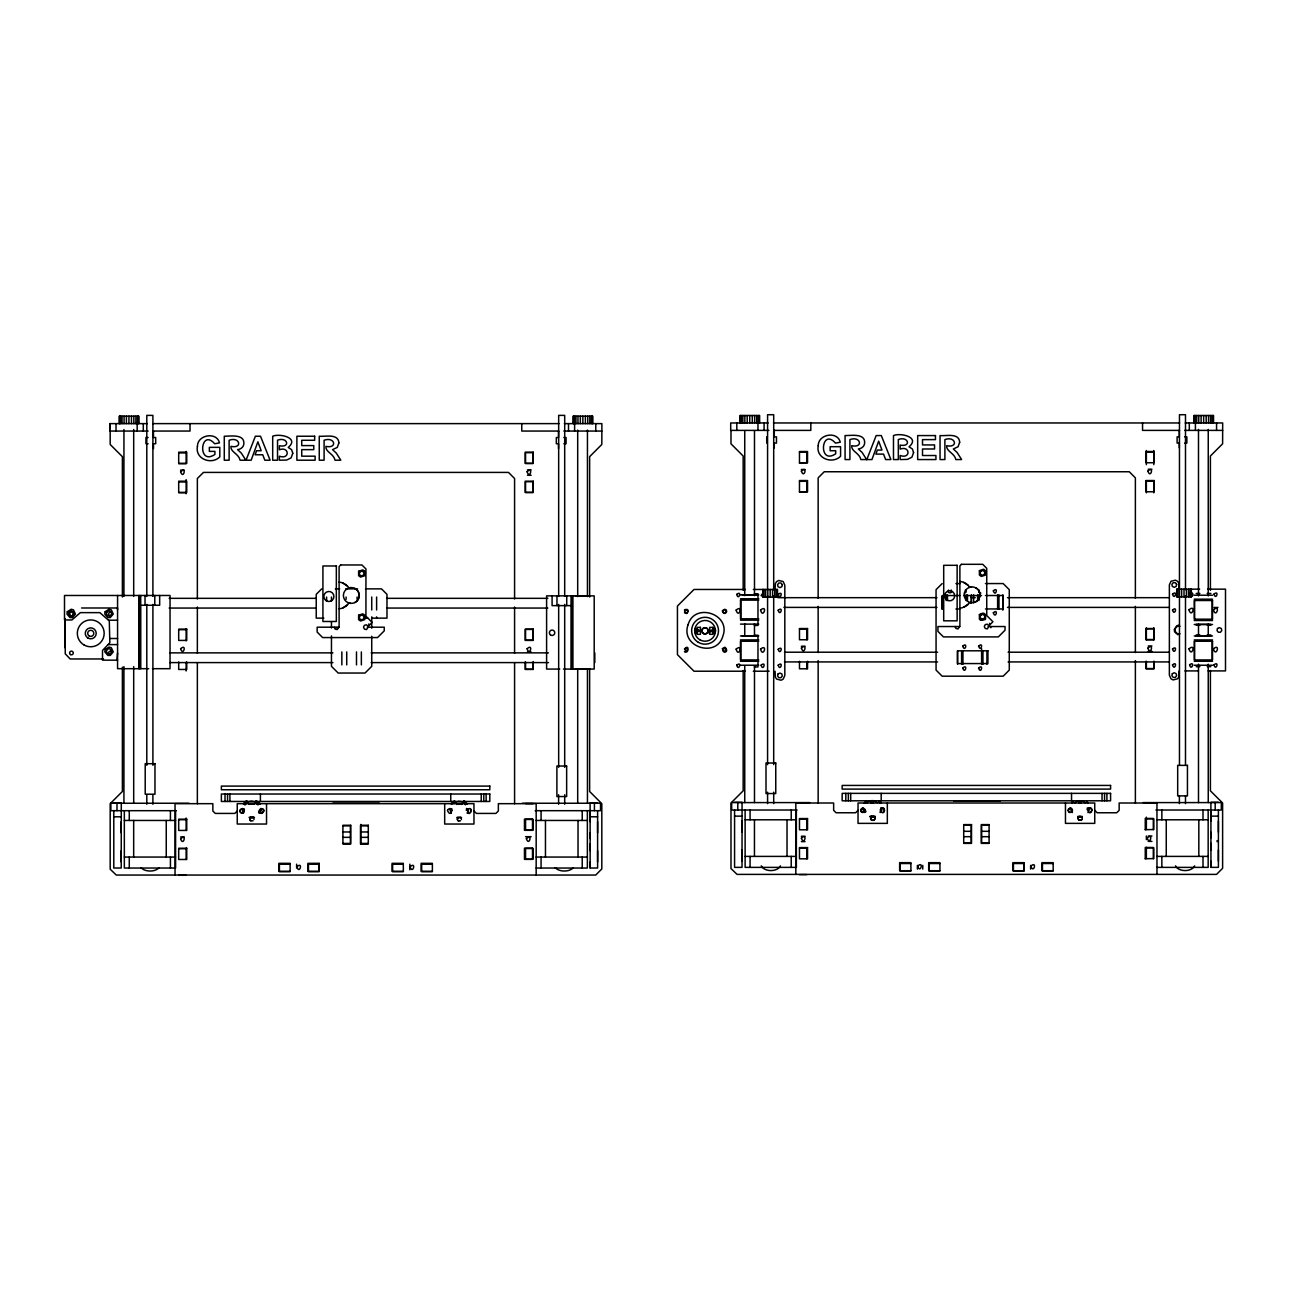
<?xml version="1.0" encoding="UTF-8"?>
<svg xmlns="http://www.w3.org/2000/svg" width="1290" height="1290" viewBox="0 0 1290 1290"><rect width="100%" height="100%" fill="white"/><g stroke="black" fill="none" stroke-linecap="round" stroke-linejoin="round"><path stroke-width="1.5" d="M597.609 810.684L597.609 868.025L590.159 868.025L590.175 861.93M590.159 838.516L590.175 832.889M1218.405 810.023L1218.405 867.364L1210.955 867.364L1210.955 861.269M1210.955 837.855L1210.955 832.244M698.632 631.681L699.406 630.842L698.519 629.955M249.873 819.489L250.453 817.36M249.808 818.908L250.099 817.812M254.017 819.489L253.791 817.812M447.437 810.41C451.5 819.65 453.677 804.105 447.646 809.878M461.433 819.489L461.207 817.812M865.042 810.894C865.993 807.379 859.866 807.379 860.801 810.894C861.607 814.893 867.573 809.362 863.494 812.442M870.669 818.827L871.701 816.36M870.589 818.247L870.895 817.15M874.813 818.827L874.813 817.683M874.991 818.247L874.588 819.36M880.328 809.749C884.392 818.989 886.569 803.444 880.554 809.233M982.19 613.282L979.884 615.056M1072.474 810.894C1073.409 807.379 1067.282 807.379 1068.217 810.894C1068.749 814.909 1074.554 809.572 1071.442 812.232M1078.085 818.827L1079.117 816.36M1078.021 818.247L1078.311 817.15M1082.229 818.827L1082.229 817.683M1217.115 841.709L1217.115 840.58M246.035 460.207L255.372 436.23L260.499 436.23L270.11 460.207L264.837 460.207L262.741 454.773L255.097 454.773L256.597 450.726L261.193 450.726L257.887 441.825L251.163 460.207L240.053 460.207C238.811 453.725 230.217 451.968 230.958 446.372C242.923 448.92 239.843 436.23 229.12 440.277L229.12 460.207L224.283 460.207L224.283 436.23C230.507 436.294 245.052 433.585 243.81 444.244C243.407 447.324 240.504 449.355 237.57 449.629L241.359 453.161L245.858 460.207M866.815 459.562L876.168 435.569L881.296 435.569L890.89 459.562L885.633 459.562L883.537 454.112L875.894 454.112L877.377 450.065L881.973 450.065L878.667 441.164L871.959 459.562L860.849 459.562C859.608 453.064 851.013 451.307 851.755 445.711C863.72 448.259 860.624 435.569 849.917 439.616L849.917 459.562L845.079 459.562L845.079 435.569C851.303 435.633 865.848 432.924 864.59 443.583C864.203 446.663 861.301 448.694 858.366 448.968L862.155 452.5L866.638 459.562M457.515 817.812L457.515 820.005M780.466 865.848C777.418 872.153 764.325 872.137 761.277 865.848M1087.97 809.233C1089.502 819.198 1095.645 804.75 1088.308 808.765M1194.685 865.848C1191.638 872.153 1178.56 872.137 1175.496 865.848M348.961 602.978L348.735 603.365A13.416 13.416 0 0 1 339.286 608.816L339.109 608.816M971.499 602.72L969.532 602.704A13.416 13.416 0 0 1 960.082 608.154L959.889 608.154M159.186 867.686C155.01 872.169 145.157 872.153 140.981 867.686M260.096 809.427C259.016 819.456 268.675 807.088 260.564 809.088M457.869 817.36L457.289 819.489M467.512 809.427C467.786 819.94 474.575 806.556 468.512 808.862M573.405 867.686C569.229 872.169 559.376 872.153 555.2 867.686M948.601 589.998C945.86 593.803 953.907 593.803 951.182 589.998M979.078 590.03L978.788 592.239L980.835 593.094M874.701 819.36L873.782 820.15M1082.117 819.36L1080.681 820.375M470.624 812.539L470.624 809.427M117.567 660.158L102.507 660.158L102.507 650.45L109.827 642.759L109.295 620.958L99.878 612.637L80.367 612.637L71.95 619.958L64.5 619.958L64.5 595.48L170.038 595.48L170.038 668.688L152.462 668.688M696.084 632.535L698.519 629.552M347.397 604.849L342.769 607.913M968.193 604.188L963.549 607.251M321.71 588.869L316.227 594.351L316.227 618.136L323.855 618.136M237.247 810.991L234.812 813.426L215.285 813.426L212.85 810.991L212.85 803.67L175.037 803.67L175.037 875.039M942.151 583.58L936.056 589.675L936.072 670.107L942.184 676.202L1003.185 676.186L1009.28 670.091L1009.264 589.659L1003.168 583.564L985.447 583.564M858.043 810.33L855.609 812.765L836.081 812.765L833.646 810.33L833.646 803.009L795.817 803.009L795.817 874.378M1189.864 593.577C1193.831 590.191 1193.831 599.124 1189.864 595.738M457.757 817.36L460.514 817.005M874.346 819.811L873.249 820.375M1081.762 819.811L1079.004 820.15M883.553 812.232L884.65 810.33L883.553 808.427M711.629 629.955L710.742 630.842L711.629 631.745M262.225 813.103L263.853 810.991L262.225 808.862M1069.781 808.201L1068.152 810.33L1069.781 812.442M335.497 627.666L338.432 627.666M241.569 808.862C236.828 810.717 243.762 816.038 244.326 810.991C243.762 805.928 236.828 811.249 241.569 813.103M250.792 817.005L253.098 817.005M253.098 820.811L250.792 820.811M460.514 820.811L458.208 820.811M862.365 808.201L860.736 810.33L862.365 812.442M871.588 816.36L873.362 816.135M1079.004 816.36L1080.778 816.135M1090.437 812.442L1092.066 810.33L1090.437 808.201M354.718 602.559C360.587 600.156 360.587 590.788 354.718 588.385M975.514 601.898C981.384 599.511 981.416 590.111 975.514 587.724M1179.141 625.166L1176.867 625.715L1174.287 629.456L1174.577 631.778L1177.964 634.777M348.413 588.095A7.934 7.934 0 0 1 359.152 596.657A7.934 7.934 0 0 1 346.365 601.672A7.934 7.934 0 0 1 348.413 588.095L350.719 587.563M969.193 587.434A7.934 7.934 0 0 1 979.932 595.996A7.934 7.934 0 0 1 967.145 601.011A7.934 7.934 0 0 1 969.193 587.434L971.499 586.902M762.858 593.126L761.116 595.529L763.422 596.706M964.485 593.207L966.258 591.852L965.404 589.788M873.362 820.375L871.588 820.15M768.163 422.959L730.704 422.959L730.704 430.392L768.921 430.392M773.516 422.959L1179.64 422.959M1185.22 422.959L1222.678 422.959L1222.614 443.808L1210.407 456.015L1210.407 590.336M147.366 423.62L109.908 423.62L109.908 431.053L148.124 431.053M152.93 423.62L559.07 423.62M564.423 423.62L601.882 423.62L601.817 444.469L589.627 456.676L589.627 597.012M773.823 430.392L810.829 430.392L810.829 422.959M1179.56 430.392L1142.553 430.392L1142.553 422.959M1184.671 430.392L1222.678 430.392M153.026 431.053L190.033 431.053L190.033 423.62M558.764 431.053L521.757 431.053L521.757 423.62M563.875 431.053L601.882 431.053M1184.671 436.859L1186.864 436.859L1186.864 443.083L1184.671 443.083M148.124 437.52L145.931 437.52L145.931 443.744L148.124 443.744M563.875 437.52L566.068 437.52L566.068 443.744L563.875 443.744M1146.359 452.032L1153.792 452.032M799.478 452.258L806.927 452.258L806.927 462.997L799.478 462.997L799.478 451.516L807.54 451.516L807.54 462.739L799.478 462.739M178.697 452.919L186.131 452.919M178.697 463.4L186.744 463.4L186.744 452.177L178.697 452.177L178.697 463.658L186.131 463.658L186.131 451.435M1148.213 469.238L1151.938 469.238M801.348 469.463L805.057 469.463M180.552 470.124L184.276 470.124M527.433 469.899L531.141 469.899M527.433 475.268L531.141 475.268M1146.359 481.073L1153.792 481.073M799.478 481.299L806.927 481.299L806.927 492.038L799.478 492.038L799.478 480.541L807.54 480.541L807.54 491.78L799.478 491.78M178.697 481.96L186.131 481.96M178.697 492.425L186.744 492.425L186.744 481.202L178.697 481.202L178.697 492.699L186.131 492.699M360.2 571.067L364.022 571.067M959.889 581.468L960.082 581.468A13.416 13.416 0 0 1 969.532 586.918L969.757 587.305M339.109 582.129L339.286 582.129A13.416 13.416 0 0 1 348.735 587.579L348.961 587.966M955.938 583.58L959.873 583.58M335.384 588.869L339.641 588.869M345.623 588.869L357.588 588.869M365.554 588.869L381.501 588.869L386.984 594.351L386.984 618.136L371.73 618.136M1199.619 589.159L1176.706 589.159L1176.706 596.851L1191.331 596.851L1191.331 589.159M1207.585 589.159L1225.5 589.159L1225.5 670.913L1208.117 670.913M745.41 589.466L694.004 589.466L677.443 606.026L677.443 654.659L694.004 671.219L745.41 671.219M753.312 589.466L777.499 589.466L777.483 597.157L762.874 597.157L762.874 589.466M1196.217 593.432L1199.877 593.432M1207.198 593.432L1210.859 593.432M754.311 593.739L757.972 593.739L757.972 625.473L754.311 625.473M740.476 594.835L758.778 594.835M742.314 594.948L756.94 594.948M1194.234 595.206L1212.536 595.206M959.873 595.545L942.168 595.545L942.168 608.961M963.807 595.545L981.513 595.545M985.447 595.529L1003.168 595.529L1003.168 608.961L985.463 608.961M575.275 595.98L589.917 595.98M777.838 597.673L936.975 597.673M971.225 597.673L975.256 597.673M1007.49 597.673L1168.643 597.673M169.135 598.334L316.195 598.334M386.694 598.334L547.847 598.334M740.476 598.786L758.778 598.786M1194.234 599.173L1212.536 599.173M758.778 600.14L740.476 600.14L740.476 618.797L758.778 618.797M140.707 595.48L140.707 605.252L159.67 605.252L159.67 595.48M571.051 605.623L552.088 605.623L552.088 595.867M783.885 607.397L936.975 607.397M1007.49 607.397L1168.643 607.397M1214.067 607.461L1217.954 607.461M81.576 607.993L117.567 607.993M169.135 608.058L316.195 608.058M386.694 608.058L547.847 608.058M117.567 608.67L117.567 609.88M955.938 608.961L959.873 608.961M365.231 618.216L367.956 618.216M979.562 619.571L985.157 619.571M108.537 620.2L117.567 620.2M740.476 620.151L758.778 620.151M1194.234 620.522L1212.536 620.522M740.476 624.118L758.778 624.118M1196.072 624.36L1210.713 624.36M1194.234 624.489L1212.536 624.489M1196.217 625.166L1199.877 625.166M1207.198 625.166L1210.859 625.166M1146.359 628.778L1153.792 628.778M697.148 629.052L694.875 629.052L694.697 630.842L694.875 632.648L697.148 632.648M712.999 629.052L715.273 629.052L715.45 630.842L715.273 632.648L712.999 632.648M799.478 629.02L806.927 629.02L806.927 639.759M178.697 629.681L186.131 629.681M694.778 630.101L697.148 630.101M708.129 630.101L709.71 630.101M712.999 630.101L715.37 630.101M697.148 630.842L700.438 630.842M709.71 630.842L712.999 630.842M694.778 631.6L697.148 631.6M709.71 631.6L707.678 632.648L709.71 632.648M712.999 631.6L715.37 631.6M1196.217 634.922L1199.877 634.922M1207.198 634.922L1210.859 634.922M754.311 635.228L757.972 635.228L757.972 666.946L754.311 666.946M740.444 635.938L758.746 635.938M1194.234 635.954L1212.536 635.954M742.282 636.067L756.908 636.067M1196.072 636.067L1210.713 636.067M109.827 638.502L117.567 638.502M1146.359 639.518L1153.792 639.518M740.444 639.904L758.746 639.904M1194.234 639.921L1212.536 639.921M758.746 641.259L740.444 641.259L740.444 659.916L758.746 659.916M108.344 644.597L117.567 644.597M1148.213 645.984L1151.938 645.984M801.348 646.226L805.057 646.226M65.242 647.87L65.113 618.587M1148.213 651.353L1151.938 651.353M527.433 652.014L531.141 652.014M784.497 652.208L937.588 652.208M1008.103 652.208L1169.256 652.208M117.567 652.853L116.971 660.158M169.748 652.869L332.917 652.869M371.197 652.869L548.46 652.869M103.49 658.964L70.176 658.964L65.242 653.804L65.242 618.974M740.444 661.27L758.746 661.27M1194.234 661.27L1212.536 661.27M784.497 661.931L937.588 661.931M1008.103 661.931L1169.256 661.931M169.748 662.592L332.917 662.592M371.197 662.592L548.46 662.592M740.444 665.221L758.746 665.221M1194.234 665.237L1212.536 665.237M1196.217 666.64L1199.877 666.64M1207.198 666.64L1210.859 666.64M148.673 668.688L117.567 668.688L117.567 595.48M575.275 668.946L589.917 668.946M559.747 669.075L546.605 669.075L546.605 595.867L594.19 595.867L594.19 669.075L563.504 669.075M1184.93 670.913L1198.458 670.913M753.312 671.219L769.13 671.219M953.697 801.171L1000.056 801.171M332.901 801.832L379.26 801.832M734.574 802.283L742.024 802.283M1210.955 802.283L1218.405 802.283M809.765 802.59L731.672 802.59L731.672 810.023L797.043 810.023M1143.214 802.59L1221.307 802.59L1221.307 810.023L1155.937 810.023M113.794 802.944L121.228 802.944M590.159 802.944L597.609 802.944M188.969 803.251L110.876 803.251L110.876 810.684L176.246 810.684M522.418 803.251L600.511 803.251L600.511 810.684L535.14 810.684M525.562 803.606L533.012 803.606M734.574 816.135L742.024 816.135M1210.955 816.135L1218.405 816.135M113.794 816.796L121.228 816.796M590.159 816.796L597.609 816.796M1146.359 818.811L1153.792 818.811L1153.792 829.551L1145.262 829.663M799.478 819.053L806.927 819.053L806.927 829.793M178.697 819.714L186.131 819.714M745.12 819.795L796.365 819.795M1156.92 819.795L1208.166 819.795M124.34 820.456L175.585 820.456M536.124 820.456L587.369 820.456M742.024 821.004L742.024 832.244M1218.405 821.004L1218.405 832.244M121.228 821.666L121.228 832.889M597.609 821.666L597.609 832.889M963.759 825.213L971.209 825.213L971.209 842.773L963.759 842.773M989.091 825.213L981.642 825.213L981.642 842.773L989.091 842.773M342.963 825.874L350.412 825.874L350.412 843.434L342.963 843.434M360.845 825.874L368.295 825.874M963.759 831.308L971.209 831.308M981.642 831.308L989.091 831.308M342.963 831.969L350.412 831.969M360.845 831.969L368.295 831.969M1148.213 836.017L1151.938 836.017M801.348 836.259L805.057 836.259M525.562 836.678L531.141 836.678M963.759 836.678L971.209 836.678M981.642 836.678L989.091 836.678M180.552 836.904L184.276 836.904M342.963 837.339L350.412 837.339M360.845 837.339L368.295 837.339M1148.213 841.386L1151.938 841.386M801.348 841.612L805.057 841.612M360.845 843.434L368.295 843.434M1146.359 847.852L1153.792 847.852L1153.792 858.592L1145.262 858.705M799.478 848.078L806.927 848.078L806.927 858.818M178.697 848.739L186.131 848.739M742.024 850.045L742.024 861.269M1218.405 850.045L1218.405 861.269M121.228 850.707L121.228 861.93M597.609 850.707L597.609 861.93M745.12 856.399L796.365 856.399M1156.92 856.399L1208.166 856.399M124.34 857.06L175.585 857.06M536.124 857.06L587.369 857.06M910.933 863.526L900.194 863.526L900.194 870.96L910.933 870.96L910.885 862.671L899.646 862.671L899.646 870.718L910.885 870.718M939.975 863.526L929.235 863.526L929.235 870.96L939.975 870.96L939.91 862.671L928.687 862.671L928.687 870.718L939.91 870.718M1053.204 863.526L1042.465 863.526L1042.465 870.96L1053.204 870.96L1053.14 862.671L1041.917 862.671L1041.917 870.718L1053.14 870.718M290.153 864.187L279.414 864.187L279.414 871.621L290.153 871.621L290.089 863.332L278.866 863.332L278.866 871.379L290.089 871.379M403.367 864.187L392.628 864.187L392.628 871.621L403.367 871.621L403.302 863.332L392.079 863.332L392.079 871.379L403.302 871.379M432.408 864.187L421.669 864.187L421.669 871.621L432.408 871.621L432.344 863.332L421.121 863.332L421.121 871.379L432.344 871.379M1156.92 867.38L1208.166 867.38L1208.166 810.023M536.124 868.041L587.369 868.041L587.369 810.684M799.478 874.62L806.927 874.62M178.697 875.281L186.131 875.281M348.413 602.849L350.719 603.381M872.217 820.375L870.782 819.36M468.512 813.103L467.512 812.539M458.853 821.037L457.757 820.472M963.549 582.371L968.193 585.434M342.769 583.032L347.397 586.095M1079.117 820.15L1078.198 819.36M881.344 812.232L880.328 810.894M250.905 820.811L249.986 820.005M1094.742 810.33L1097.193 812.765L1116.705 812.765L1119.156 810.33L1119.156 803.009L1156.969 803.009L1156.969 874.378M473.962 810.991L476.397 813.426L495.908 813.426L498.359 810.991L498.359 803.67L536.172 803.67L536.172 875.039M871.234 819.811L870.573 818.827M250.453 820.472L249.776 819.489M989.527 623.312L990.252 624.408M368.747 623.957L369.456 625.069M955.019 626.537L955.938 628.44L958.002 628.907L959.647 626.537M334.223 627.198L335.142 629.101L337.206 629.568L338.867 627.198M1210.955 810.023L1210.955 821.004M1210.955 843.225L1210.955 850.045M590.159 810.684L590.175 821.666M590.159 843.87L590.175 850.707M1216.567 422.959L1216.567 430.392M1215.196 802.59L1215.196 810.023M1213.535 422.959L1213.535 415.509L1193.96 415.509L1193.96 422.959M1213.164 415.509L1213.164 422.959M1212.165 415.509L1212.165 422.959M1212.116 600.511L1212.116 619.184M1212.116 641.259L1212.116 659.932M1210.891 802.59L1210.955 867.364M1210.584 415.509L1210.584 422.959M1210.407 670.526L1210.407 790.818L1222.614 803.009L1222.614 868.283L1216.518 874.394L737.074 874.394L730.979 868.525L730.979 803.009L743.169 790.818L743.169 670.526M1208.553 415.509L1208.553 422.959M1208.246 429.409L1208.246 595.932M1208.246 624.021L1208.246 636.067M1208.246 664.157L1208.246 802.59M1206.182 415.509L1206.182 422.959M1203.651 415.509L1203.651 422.959M1203.006 810.023L1203.006 819.795M1203.006 856.399L1203.006 867.38M1201.119 415.509L1201.119 422.959M1198.829 819.795L1198.829 856.399M1198.765 415.509L1198.765 422.959M1198.491 429.409L1198.491 595.932M1198.491 624.021L1198.491 636.067M1198.491 664.157L1198.491 802.59M1196.749 415.509L1196.749 422.959M1195.411 422.959L1195.411 430.392M1195.217 415.509L1195.217 422.959M1194.669 600.511L1194.669 619.184M1194.669 641.259L1194.669 659.932M1194.266 415.509L1194.266 422.959M1191.105 589.159L1191.105 596.851M1190.138 589.159L1190.138 596.851M1189.299 422.959L1189.299 430.392M1188.509 589.159L1188.509 596.851M1186.397 589.159L1186.397 596.851M1185.494 589.691L1185.494 414.719L1179.463 414.719L1179.463 764.664M1185.494 595.722L1185.494 764.664M1185.494 795.995L1185.494 803.622M1184.01 589.159L1184.01 596.851M1181.64 589.159L1181.64 596.851M1179.302 430.392L1179.302 436.859L1177.109 436.859L1177.109 443.083L1179.302 443.083L1179.302 447.904M1179.382 795.995L1179.382 803.622M1179.141 589.159L1178.818 583.161L1177.496 581.242L1175.416 580.161L1171.014 581.242L1169.369 584.902L1169.369 675.186L1171.014 678.83L1173.094 679.927L1177.496 678.83L1178.818 676.911L1179.141 670.913M1177.883 589.159L1177.883 596.851M1176.915 589.159L1176.915 596.851M1166.257 819.795L1166.257 856.399M1161.855 810.023L1161.855 819.795M1161.855 856.399L1161.855 867.38M1154.05 661.302L1154.05 668.784L1145.988 668.784L1145.988 661.302M1153.792 450.532L1153.792 464.642M1153.792 480.751L1153.792 492.828M1153.792 627.779L1153.792 639.872M1153.792 661.399L1153.792 668.559L1146.359 668.559L1146.359 661.399M1153.308 829.663L1153.308 818.441L1145.262 818.441L1145.262 829.793M1153.308 858.705L1153.308 847.482L1145.262 847.482L1145.262 858.818M1146.359 450.532L1146.359 464.642M1146.359 480.751L1146.359 492.828M1146.359 627.779L1146.359 639.872M1146.359 817.167L1146.359 829.551M1146.359 836.017L1146.359 839.596M1146.359 847.304L1146.359 858.592M1135.377 598.334L1135.377 477.864L1129.282 471.753L824.246 471.753L818.15 477.864L818.15 598.334M1135.377 606.365L1135.377 652.563M1135.377 660.593L1135.377 803.154M1106.917 793.366L1106.917 800.8M1104.562 793.366L1104.562 800.8M1102.047 793.366L1102.047 800.8M1071.539 793.366L1071.539 800.8M1065.459 803.009L1065.459 823.375L1094.742 823.375L1094.742 803.009L858.043 803.009L858.043 823.375L887.327 823.375L887.327 803.009M1030.629 865.38L1030.629 869.105M1002.927 594.884L1002.927 609.831M1002.798 595.496L1002.798 609.831M998.96 594.884L998.96 609.283M997.621 594.884L997.621 609.283M990.833 626.537L990.833 627.73M988.93 625.731L987.285 624.15L985.221 624.618L984.302 626.537L985.221 628.44L987.285 628.907L988.93 626.537M986.914 650.708L986.914 664.285M982.948 651.353L982.948 664.285M981.609 648.676L981.609 649.902M981.609 651.353L981.609 664.285M978.949 594.884L978.949 600.559M977.61 594.884L977.61 600.559M973.644 594.884L973.644 602.817M971.451 594.884L971.451 603.01M971.322 595.496L971.322 603.01M967.484 594.884L967.484 600.559M966.145 594.884L966.145 600.559M962.937 651.353L962.937 664.285M961.598 651.353L961.598 664.285M957.632 651.353L957.632 664.285M947.473 594.884L947.473 600.559M946.134 594.884L946.134 600.559M942.168 596.351L942.168 609.283M922.769 865.38L922.769 869.105M917.4 865.38L917.4 869.105M881.199 793.366L881.199 800.8M850.707 793.366L850.707 800.8M848.352 793.366L848.352 800.8M845.821 793.366L845.821 800.8M818.15 606.365L818.15 652.563M818.15 660.593L818.15 803.154M807.54 661.302L807.54 668.784L799.478 668.784L799.478 661.302M806.927 661.641L806.927 668.784M796.365 810.023L796.365 867.38L745.12 867.38L745.12 810.023M791.221 810.023L791.221 819.795M791.221 856.399L791.221 867.38M787.029 819.795L787.029 856.399M777.273 589.466L777.273 597.157M776.306 589.466L776.306 597.157M775.064 589.466L775.371 583.467L776.709 581.548L778.773 580.468L783.175 581.548L784.82 585.209L784.82 675.492L783.175 679.137L781.111 680.233L776.709 679.137L775.371 677.218L775.064 671.219M774.677 589.466L774.677 597.157M774.29 430.392L774.29 436.859L776.483 436.859L776.483 443.083L774.29 443.083L774.29 447.904M773.694 589.691L773.694 414.719L767.582 414.719L767.582 589.691M773.694 595.722L773.694 764.664M773.694 792.189L773.694 803.622M772.549 589.466L772.549 597.157M770.178 589.466L770.178 597.157M767.808 589.466L767.808 597.157M767.582 595.722L767.582 764.664M767.582 792.189L767.582 803.622M766.728 436.859L766.728 443.083M765.679 589.466L765.679 597.157M764.083 422.959L764.083 430.392M764.051 589.466L764.051 597.157M763.083 589.466L763.083 597.157M759.616 422.959L759.616 415.509L740.057 415.509L740.057 422.959M759.262 415.509L759.262 422.959M758.246 415.509L758.246 422.959M757.972 422.959L757.972 430.392M756.682 415.509L756.682 422.959M754.634 415.509L754.634 422.959M754.489 430.876L754.489 595.625M754.489 623.763L754.489 635.825M754.489 665.962L754.489 802.59M754.457 819.795L754.457 856.399M752.264 415.509L752.264 422.959M750.071 810.023L750.071 819.795M750.071 856.399L750.071 867.38M749.732 415.509L749.732 422.959M747.2 415.509L747.2 422.959M744.846 415.509L744.846 422.959M744.733 430.876L744.733 595.625M744.733 623.763L744.733 635.825M744.733 665.962L744.733 802.59M743.169 590.336L743.169 456.015L730.979 443.808L730.979 430.538M742.846 415.509L742.846 422.959M742.072 802.59L742.024 867.364L734.574 867.364L734.574 810.023M741.315 415.509L741.315 422.959M740.912 600.14L740.912 618.797M740.879 641.259L740.879 659.916M740.363 415.509L740.363 422.959M737.783 802.59L737.783 810.023M736.816 422.959L736.816 430.392M595.77 423.62L595.77 431.053M594.803 652.869L594.803 662.592M594.416 803.251L594.416 810.684M592.739 423.62L592.739 416.17L573.163 416.17L573.163 423.62M592.368 416.17L592.368 423.62M591.368 416.17L591.368 423.62M590.111 803.251L590.159 868.025M589.804 416.17L589.804 423.62M589.627 669.188L589.627 791.48L601.817 803.67L601.817 868.944L595.722 875.055L116.277 875.055L110.182 869.186L110.182 803.67L122.389 791.48L122.389 667.172M587.756 416.17L587.756 423.62M587.45 430.07L587.45 596.593M587.45 668.817L587.45 803.251M585.386 416.17L585.386 423.62M582.854 416.17L582.854 423.62M582.225 810.684L582.225 820.456M582.225 857.06L582.225 868.041M580.323 416.17L580.323 423.62M578.033 820.456L578.033 857.06M577.968 416.17L577.968 423.62M577.694 430.07L577.694 596.593M577.694 668.817L577.694 803.251M575.969 416.17L575.969 423.62M574.614 423.62L574.614 431.053M574.437 416.17L574.437 423.62M573.47 416.17L573.47 423.62M572.889 595.867L572.889 669.075M572.276 595.867L572.276 669.075M571.051 595.867L571.002 669.075M568.503 423.62L568.503 431.053M566.729 595.867L566.729 605.623M564.697 596.383L564.697 415.38L558.667 415.38L558.667 596.383M564.697 604.429L564.697 767.324M564.697 794.753L564.697 804.283M558.667 604.429L558.667 767.324M558.505 431.053L558.505 437.52L556.312 437.52L556.312 443.744L558.505 443.744L558.505 448.565M558.602 794.753L558.602 804.283M556.974 595.867L556.974 605.623M545.46 820.456L545.46 857.06M541.074 810.684L541.074 820.456M541.074 857.06L541.074 868.041M533.254 661.963L533.254 669.446L525.191 669.446L525.191 661.963M533.012 662.06L533.012 669.22L525.562 669.22L525.562 662.06M514.581 598.995L514.581 478.509L508.486 472.414L203.465 472.414L197.354 478.509L197.354 598.995M514.581 607.026L514.581 653.208M514.581 663.254L514.581 803.815M486.137 794.027L486.137 801.461M483.782 794.027L483.782 801.461M481.251 794.027L481.251 801.461M450.742 794.027L450.742 801.461M444.679 803.67L444.679 824.036L473.962 824.036L473.962 803.67L237.247 803.67L237.247 824.036L266.53 824.036L266.53 803.67M409.833 864.187L409.833 869.766M376.615 597.012L376.615 609.993M376.615 616.862L376.615 618.136M371.73 597.012L371.73 609.993M371.73 616.862L371.73 628.214M371.73 636.26L371.73 666.333L365.022 673.041L338.19 673.041L331.466 666.333L331.466 635.889M368.15 626.392L366.489 624.812L364.425 625.279L363.506 627.198L364.425 629.101L366.489 629.568L368.15 627.198M361.361 651.918L361.361 664.898M360.845 824.407L360.845 843.934M357.088 597.012L357.088 599.318M356.492 651.918L356.492 664.898M346.72 651.918L346.72 664.898M346.107 597.012L346.107 599.318M341.85 651.918L341.85 664.898M331.466 597.012L331.466 599.318M331.466 599.737L331.466 601.221M331.466 622.086L331.466 628.004M326.596 597.012L326.596 599.318M326.596 599.737L326.596 601.221M296.619 864.187L296.619 867.896M260.403 794.027L260.403 801.461M229.91 794.027L229.91 801.461M227.556 794.027L227.556 801.461M225.024 794.027L225.024 801.461M197.354 607.026L197.354 653.208M197.354 663.254L197.354 803.815M186.744 661.963L186.744 669.446L178.697 669.446L178.697 661.963M186.131 479.622L186.131 493.731M186.131 628.682L186.131 640.759M186.131 662.286L186.131 670.977M186.131 818.053L186.131 830.438M186.131 848.191L186.131 859.479M175.585 810.684L175.585 868.041L124.34 868.041L124.34 810.684M170.425 810.684L170.425 820.456M170.425 857.06L170.425 868.041M166.249 820.456L166.249 857.06M154.784 595.48L154.784 605.252M153.494 431.053L153.494 437.52L155.687 437.52L155.687 443.744L153.494 443.744L153.494 448.565M152.897 596.383L152.897 415.38L146.802 415.38L146.802 596.383M152.897 604.429L152.897 765.325M152.897 794.753L152.897 804.283M146.802 604.429L146.802 765.325M146.802 794.753L146.802 804.283M145.028 595.48L145.028 605.252M143.287 423.62L143.287 431.053M140.755 605.252L140.755 668.688M139.481 595.48L139.481 668.688M138.869 595.48L138.869 668.688M138.82 423.62L138.82 416.17L119.26 416.17L119.26 423.62M138.465 416.17L138.465 423.62M137.466 416.17L137.466 423.62M137.175 423.62L137.175 431.053M135.885 416.17L135.885 423.62M133.838 416.17L133.838 423.62M133.692 429.522L133.692 596.286M133.692 666.624L133.692 803.251M133.676 820.456L133.676 857.06M131.467 416.17L131.467 423.62M129.274 810.684L129.274 820.456M129.274 857.06L129.274 868.041M128.935 416.17L128.935 423.62M126.404 416.17L126.404 423.62M124.066 416.17L124.066 423.62M123.937 429.522L123.937 596.286M123.937 666.624L123.937 803.251M122.389 597.012L122.389 456.676L110.182 444.469L110.182 423.62M122.05 416.17L122.05 423.62M121.292 803.251L121.228 868.025L113.794 868.025L113.794 810.684M120.518 416.17L120.518 423.62M119.567 416.17L119.567 423.62M116.987 803.251L116.987 810.684M116.019 423.62L116.019 431.053M1180.011 633.745A3.886 3.886 0 0 1 1177.061 633.358L1176.254 632.729A3.886 3.886 0 0 1 1175.642 628.053L1176.254 627.246A3.886 3.886 0 0 1 1180.011 626.247M1088.728 808.008A8.724 8.724 0 0 1 1088.438 810.265M1082.262 816.425A8.724 8.724 0 0 1 1077.747 816.425M1072.442 812.361A8.724 8.724 0 0 1 1071.571 810.265M1089.147 808.008A9.143 9.143 0 0 1 1087.921 812.587M1082.375 816.844A9.143 9.143 0 0 1 1077.634 816.844M1072.087 812.587A9.143 9.143 0 0 1 1070.845 808.008M1072.087 803.428A9.143 9.143 0 0 1 1073.538 801.542M1086.47 801.542A9.143 9.143 0 0 1 1087.921 803.428M1074.699 802.961A7.321 7.321 0 0 1 1085.035 802.686M1087.325 807.814A7.321 7.321 0 0 1 1087.115 809.717M1078.682 803.057A5.128 5.128 0 0 1 1081.326 803.057M880.925 807.879A8.724 8.724 0 0 1 880.635 810.136M874.459 816.312A8.724 8.724 0 0 1 869.944 816.312M881.344 807.879A9.143 9.143 0 0 1 880.119 812.458M874.572 816.715A9.143 9.143 0 0 1 869.831 816.715M864.268 812.458A9.143 9.143 0 0 1 863.042 807.879M864.268 803.315A9.143 9.143 0 0 1 865.735 801.413M878.667 801.413A9.143 9.143 0 0 1 880.119 803.315M865.961 811.716A7.321 7.321 0 0 1 865.187 809.959M866.896 802.848A7.321 7.321 0 0 1 877.232 802.574M870.879 802.928A5.128 5.128 0 0 1 873.524 802.928M881.344 810.136A8.724 8.724 0 0 1 880.473 812.249M875.168 816.312A8.724 8.724 0 0 1 870.653 816.312M882.07 807.879A9.143 9.143 0 0 1 880.844 812.458M875.281 816.715A9.143 9.143 0 0 1 870.54 816.715M864.993 812.458A9.143 9.143 0 0 1 864.074 810.249M864.993 803.315A9.143 9.143 0 0 1 866.445 801.413M879.393 801.413A9.143 9.143 0 0 1 880.844 803.315M724.335 652.127A1.822 1.822 0 0 1 723.319 649.305A1.822 1.822 0 0 1 726.318 649.305A1.822 1.822 0 0 1 725.286 652.127M684.474 649.063A1.822 1.822 0 0 1 687.36 649.434A1.822 1.822 0 0 1 686.248 652.127M685.296 652.127A1.822 1.822 0 0 1 684.474 651.644M684.474 610.025A1.822 1.822 0 0 1 687.07 610.025A1.822 1.822 0 0 1 687.07 612.605A1.822 1.822 0 0 1 684.474 612.605M467.931 808.669A8.724 8.724 0 0 1 467.641 810.926M450.791 810.926A8.724 8.724 0 0 1 450.484 808.669M451.661 804.299A8.724 8.724 0 0 1 453.048 802.493M465.384 802.493A8.724 8.724 0 0 1 466.77 804.299M468.367 808.669A9.143 9.143 0 0 1 467.141 813.232M461.578 817.505A9.143 9.143 0 0 1 456.837 817.505M451.29 813.232A9.143 9.143 0 0 1 450.065 808.669M451.29 804.089A9.143 9.143 0 0 1 454.628 800.735M463.787 800.735A9.143 9.143 0 0 1 467.141 804.089M452.193 810.749A7.321 7.321 0 0 1 451.887 808.862M453.903 803.622A7.321 7.321 0 0 1 465.448 804.831M466.529 808.475A7.321 7.321 0 0 1 466.335 810.378M456.773 804.444A4.886 4.886 0 0 1 461.659 804.444M456.644 804.234A5.128 5.128 0 0 1 461.772 804.234M259.838 810.797A8.724 8.724 0 0 1 258.967 812.91M242.988 810.797A8.724 8.724 0 0 1 242.681 808.54M243.858 804.186A8.724 8.724 0 0 1 245.245 802.38M257.581 802.38A8.724 8.724 0 0 1 258.967 804.186M260.564 808.54A9.143 9.143 0 0 1 259.338 813.119M253.775 817.376A9.143 9.143 0 0 1 249.035 817.376M243.488 813.119A9.143 9.143 0 0 1 242.262 808.54M243.488 803.96A9.143 9.143 0 0 1 246.825 800.622M255.984 800.622A9.143 9.143 0 0 1 259.338 803.96M244.391 810.62A7.321 7.321 0 0 1 244.084 808.733M244.971 805.057A7.321 7.321 0 0 1 257.645 804.718M248.97 804.315A4.886 4.886 0 0 1 253.84 804.315M248.841 804.105A5.128 5.128 0 0 1 253.969 804.105M260.854 808.54A8.724 8.724 0 0 1 260.548 810.797M258.29 802.38A8.724 8.724 0 0 1 259.677 804.186M261.273 808.54A9.143 9.143 0 0 1 260.048 813.119M254.485 817.376A9.143 9.143 0 0 1 249.76 817.376M258.597 802.074A9.143 9.143 0 0 1 260.048 803.96M259.242 810.249A7.321 7.321 0 0 1 258.564 812.039M257.161 803.235A7.321 7.321 0 0 1 258.371 804.718M111.408 615.507A1.822 1.822 0 0 1 108.65 613.927A1.822 1.822 0 0 1 111.408 612.347M110.021 654.74A1.822 1.822 0 0 1 108.795 652.272A1.822 1.822 0 0 1 111.408 651.385M197.451 446.308C194.758 458.95 211.463 465.271 219.8 456.902L219.8 447.356L209.351 447.356L209.351 451.387L214.898 451.387L214.898 454.435C197.064 466.448 200.305 427.49 214.672 443.76L219.477 442.873C216.768 431.408 197.338 434.762 197.451 446.308M818.247 445.663C815.554 458.289 832.26 464.61 840.58 456.257L840.58 446.695L830.147 446.695L830.147 450.742L835.694 450.742L835.694 453.774C817.86 465.787 821.085 426.829 835.469 443.115L840.274 442.212C837.565 430.747 818.134 434.101 818.247 445.663M338.883 442.954L337.287 447.404L332.546 449.629L336.335 453.161L340.818 460.207L335.029 460.207C333.788 453.725 325.193 451.968 325.935 446.372C337.899 448.92 334.803 436.23 324.096 440.277L324.096 460.207L319.259 460.207L319.259 436.23C325.274 436.891 338.415 433.182 338.883 442.954M959.663 442.293L958.083 446.743L953.342 448.968L957.132 452.5L961.614 459.562L955.826 459.562C954.584 453.064 945.973 451.307 946.715 445.711C958.696 448.259 955.6 435.569 944.893 439.616L944.893 459.562L940.039 459.562L940.039 435.569C946.07 436.23 959.212 432.537 959.663 442.293M292.782 453.258L291.121 457.837L286.703 460.046L279.366 460.207L279.366 456.176C290.024 460.046 289.557 446.018 279.366 449.759L279.366 445.76C290.879 448.001 287.541 436.391 277.527 440.213L277.527 460.207L272.69 460.207L272.69 436.23C279.478 433.23 299.844 437.665 288.234 447.469L291.605 449.646L292.782 453.258M913.578 452.597L911.917 457.176L907.499 459.385L900.162 459.562L900.162 455.515C910.821 459.385 910.353 445.356 900.162 449.097L900.162 445.098C911.675 447.34 908.337 435.73 898.324 439.551L898.324 459.562L893.486 459.562L893.486 435.569C900.259 432.569 920.641 437.004 909.031 446.808L912.401 448.985L913.578 452.597M180.6 471.737C183.277 480.122 187.115 465.803 180.6 471.737M180.6 648.757C183.277 657.142 187.115 642.823 180.6 648.757M180.6 838.774C183.277 847.175 187.115 832.856 180.6 838.774M296.861 866.783C299.554 875.184 303.392 860.865 296.861 866.783M410.091 866.783C412.784 875.184 416.622 860.865 410.091 866.783M527.094 471.737C529.787 480.122 533.625 465.803 527.094 471.737M527.094 648.757C529.787 657.142 533.625 642.823 527.094 648.757M526.368 838.661C529.061 847.062 532.899 832.743 526.368 838.661M684.603 610.896C687.135 618.813 690.763 605.316 684.603 610.896M684.603 648.725C687.135 656.642 690.763 643.13 684.603 648.725M722.416 610.896C724.964 618.813 728.576 605.316 722.416 610.896M722.416 648.725C724.964 656.642 728.576 643.13 722.416 648.725M801.38 471.076C804.073 479.461 807.911 465.142 801.38 471.076M801.38 648.096C804.073 656.481 807.911 642.162 801.38 648.096M801.38 838.129C804.073 846.514 807.911 832.195 801.38 838.129M917.658 866.122C920.351 874.523 924.188 860.204 917.658 866.122M962.743 646.161C964.985 653.143 968.177 641.227 962.743 646.161M962.743 668.043C964.985 675.025 968.177 663.108 962.743 668.043M978.594 646.113C980.835 653.095 984.028 641.178 978.594 646.113M978.594 668.075C980.851 675.057 984.028 663.141 978.594 668.075M993.332 590.836C995.574 597.834 998.766 585.918 993.332 590.836M993.332 612.798C995.574 619.797 998.766 607.864 993.332 612.798M1030.887 866.122C1033.58 874.523 1037.418 860.204 1030.887 866.122M1147.89 471.076C1150.583 479.461 1154.421 465.142 1147.89 471.076M1147.89 648.096C1150.583 656.481 1154.421 642.162 1147.89 648.096M1147.165 838C1149.858 846.401 1153.695 832.082 1147.165 838M67.322 611.718L66.983 614.088L70.015 617.587L72.417 617.587L75.433 614.088L73.514 609.896L71.208 609.219L67.322 611.718M105.151 611.718L104.812 614.088L107.828 617.587L110.231 617.587L113.262 614.088L111.343 609.896L109.037 609.219L105.151 611.718M105.151 649.531L104.812 651.918L107.828 655.401L110.231 655.401L113.262 651.918L111.343 647.709L109.037 647.032L105.151 649.531M736.719 594.4C738.59 601.479 742.395 589.772 736.719 594.4M736.719 665.156C738.59 672.251 742.395 660.528 736.719 665.156M761.116 665.156C762.987 672.251 766.808 660.528 761.116 665.156M778.193 594.4C780.079 601.479 783.885 589.772 778.193 594.4M778.193 610.267C780.079 617.346 783.885 605.623 778.193 610.267M778.193 649.305C780.079 656.384 783.885 644.678 778.193 649.305M778.193 665.156C780.079 672.251 783.885 660.528 778.193 665.156M1172.513 594.093C1174.384 601.172 1178.205 589.466 1172.513 594.093M1172.513 609.96C1174.384 617.039 1178.205 605.316 1172.513 609.96M1172.513 648.999C1174.384 656.078 1178.205 644.371 1172.513 648.999M1172.513 664.85C1174.384 671.945 1178.205 660.222 1172.513 664.85M1189.59 664.85C1191.476 671.945 1195.282 660.222 1189.59 664.85M1214.003 594.093C1215.873 601.172 1219.679 589.466 1214.003 594.093M1214.003 664.85C1215.873 671.945 1219.679 660.222 1214.003 664.85M736.139 610.073C738.638 619.523 743.717 603.897 736.139 610.073M736.139 649.112C738.638 658.561 743.717 642.936 736.139 649.112M760.536 610.073C763.035 619.523 768.114 603.897 760.536 610.073M760.536 649.112C763.035 658.561 768.114 642.936 760.536 649.112M1189.009 609.767C1191.508 619.216 1196.588 603.591 1189.009 609.767M1189.009 648.806C1191.508 658.255 1196.588 642.63 1189.009 648.806M1213.422 609.767C1215.922 619.216 1220.985 603.591 1213.422 609.767M1213.422 648.806C1215.922 658.255 1220.985 642.63 1213.422 648.806M688.102 624.699C679.911 646.79 716.579 658.69 722.916 636.002C731.124 613.911 694.455 601.995 688.102 624.699M69.112 611.815L68.596 614.088L70.047 615.91L72.369 615.91L73.82 614.088L73.304 611.815L71.208 610.799L69.112 611.815M106.941 611.815L106.409 614.088L107.876 615.91L110.198 615.91L111.649 614.088L111.134 611.815L109.037 610.799L106.941 611.815M106.941 649.628L106.409 651.901L107.876 653.724L110.198 653.724L111.649 651.901L111.134 649.628L109.037 648.628L106.941 649.628M782.321 584.66L781.853 586.724L779.934 587.643L778.031 586.724L777.564 584.66L778.886 582.999L780.998 582.999L782.321 584.66M778.031 673.977L777.564 676.041L778.886 677.685L780.998 677.685L782.321 676.041L781.853 673.977L779.934 673.058L778.031 673.977M1176.641 584.354L1176.158 586.418L1174.255 587.337L1172.352 586.418L1171.884 584.354L1173.19 582.693L1175.319 582.693L1176.641 584.354M1172.352 673.67L1171.884 675.734L1173.19 677.379L1175.319 677.379L1176.641 675.734L1176.158 673.67L1174.255 672.751L1172.352 673.67M1217.486 628.52L1217.018 630.584L1218.341 632.245L1220.453 632.245L1221.775 630.584L1221.307 628.52L1219.405 627.601L1217.486 628.52M358.62 571.276L358.62 575.727L360.507 577.098L364.731 575.727L364.731 571.276L362.845 569.906L358.62 571.276M358.62 615.201L358.62 619.651L360.507 621.022L364.731 619.651L364.731 615.201L362.845 613.83L358.62 615.201M979.4 570.631L979.4 575.066L981.303 576.453L985.528 575.066L985.528 570.631L983.641 569.245L979.4 570.631M979.4 614.556L979.4 618.99L981.303 620.361L985.528 618.99L985.528 614.556L983.641 613.169L979.4 614.556M360.152 571.599L359.233 573.502L360.152 575.421L362.216 575.888L363.877 574.566L363.877 572.454L362.216 571.131L360.152 571.599M360.152 615.524L359.233 617.426L360.152 619.345L362.216 619.813L363.877 618.49L363.877 616.378L362.216 615.056L360.152 615.524M980.948 570.938L980.029 572.841L980.948 574.76L983.012 575.227L984.673 573.905L984.673 571.793L983.012 570.47L980.948 570.938M980.948 614.862L980.029 616.765L980.948 618.684L983.012 619.152L984.673 617.829L984.673 615.717L983.012 614.395L980.948 614.862M340.673 564.972L339.109 566.536L339.109 627.198L317.147 627.198L317.147 632.068L322.629 637.566L377.535 637.566L384.243 630.858L384.243 627.198L367.344 627.198L372.133 622.393L365.941 616.217L365.941 568.971L361.942 564.972L340.673 564.972M961.469 564.31L959.889 565.875L959.889 626.537L937.927 626.537L937.927 631.407L943.425 636.905L998.331 636.905L1005.039 630.197L1005.039 626.537L988.124 626.537L992.929 621.732L986.737 615.556L986.737 568.309L982.738 564.31L961.469 564.31M935.46 435.569L917.674 435.569L917.674 459.562L935.927 459.562L935.927 455.515L922.511 455.515L922.511 448.985L934.557 448.985L934.557 444.937L922.511 444.937L922.511 439.616L935.46 439.616L935.46 435.569M314.663 436.23L296.877 436.23L296.877 460.207L315.131 460.207L315.131 456.176L301.731 456.176L301.731 449.646L313.776 449.646L313.776 445.598L301.731 445.598L301.731 440.277L314.663 440.277L314.663 436.23M1154.05 451.516L1145.988 451.516L1145.988 462.739L1154.05 462.739L1154.05 451.516M533.254 452.177L525.191 452.177L525.191 463.4L533.254 463.4L533.254 452.177M533.012 452.693L525.562 452.693L525.562 463.432L533.012 463.432L533.012 452.693M1154.05 480.541L1145.988 480.541L1145.988 491.78L1154.05 491.78L1154.05 480.541M533.254 481.202L525.191 481.202L525.191 492.425L533.254 492.425L533.254 481.202M533.012 481.734L525.562 481.734L525.562 492.474L533.012 492.474L533.012 481.734M957.132 565.31L943.7 565.31L943.7 620.829L957.132 620.829L957.132 565.31M336.335 565.971L322.919 565.971L322.919 621.49L336.335 621.49L336.335 565.971M1212.536 600.511L1194.234 600.511L1194.234 619.184L1212.536 619.184L1212.536 600.511M700.438 627.375L697.148 627.375L697.148 634.325L700.438 634.325L700.438 627.375M712.999 627.375L709.71 627.375L709.71 634.325L712.999 634.325L712.999 627.375M807.54 628.536L799.478 628.536L799.478 639.759L807.54 639.759L807.54 628.536M1154.05 628.536L1145.988 628.536L1145.988 639.759L1154.05 639.759L1154.05 628.536M186.744 629.181L178.697 629.181L178.697 640.421L186.744 640.421L186.744 629.181M533.254 629.181L525.191 629.181L525.191 640.421L533.254 640.421L533.254 629.181M533.012 629.439L525.562 629.439L525.562 640.179L533.012 640.179L533.012 629.439M695.584 630.842L695.745 632.6L695.584 630.842M1212.536 641.259L1194.234 641.259L1194.234 659.932L1212.536 659.932L1212.536 641.259M987.93 650.805L957.422 650.805L957.422 663.576L987.93 663.56L987.93 650.805M775.758 763.035L766.002 763.035L766.002 793.543L775.758 793.543L775.758 763.035M154.977 763.696L145.206 763.696L145.206 794.205L154.977 794.205L154.977 763.696M1187.445 765.373L1177.689 765.373L1177.689 795.882L1187.445 795.882L1187.445 765.373M566.649 766.034L556.893 766.034L556.893 796.543L566.649 796.543L566.649 766.034M1110.577 785.433L842.16 785.433L842.16 789.093L1110.577 789.093L1110.577 785.433M489.797 786.094L221.364 786.094L221.364 789.754L489.797 789.754L489.797 786.094M1110.577 793.366L842.16 793.366L842.16 800.8L1110.577 800.8L1110.577 793.366M489.797 794.027L221.364 794.027L221.364 801.461L489.797 801.461L489.797 794.027M807.54 818.553L799.478 818.553L799.478 829.793L807.54 829.793L807.54 818.553M186.744 819.215L178.697 819.215L178.697 830.438L186.744 830.438L186.744 819.102M532.512 819.102L524.466 819.102L524.466 830.325L532.512 830.325L532.512 819.102M533.012 819.472L525.562 819.472L525.562 830.212L533.012 830.212L533.012 819.472M971.515 824.6L963.711 824.6L963.711 843.386L971.515 843.386L971.515 824.6M989.091 824.6L981.271 824.6L981.271 843.386L989.091 843.386L989.091 824.6M350.719 825.261L342.914 825.261L342.914 844.047L350.719 844.047L350.719 825.261M368.295 825.261L360.49 825.261L360.49 844.047L368.295 844.047L368.295 825.261M807.54 847.595L799.478 847.595L799.478 858.818L807.54 858.818L807.54 847.595M186.744 848.256L178.697 848.256L178.697 859.479L186.744 859.479L186.744 848.143M532.512 848.143L524.466 848.143L524.466 859.366L532.512 859.366L532.512 848.143M533.012 848.514L525.562 848.514L525.562 859.253L533.012 859.253L533.012 848.514M1024.099 862.671L1012.876 862.671L1012.876 870.718L1024.099 870.718L1024.099 862.671M319.13 863.332L307.891 863.332L307.891 871.379L319.13 871.379L319.13 863.332M1024.163 863.526L1013.424 863.526L1013.424 870.96L1024.163 870.96L1024.163 863.526M319.178 864.187L308.455 864.187L308.455 871.621L319.178 871.621L319.178 864.187M699.889 639.824A10.368 10.368 0 0 0 715.45 630.842A10.368 10.368 0 0 0 699.889 621.861A10.368 10.368 0 0 0 699.889 639.824M703.485 633.6A3.177 3.177 0 0 0 708.242 630.842A3.177 3.177 0 0 0 703.485 628.101A3.177 3.177 0 0 0 703.485 633.6M698.358 642.356A13.416 13.416 0 0 0 718.498 630.729A13.416 13.416 0 0 0 698.358 619.103A13.416 13.416 0 0 0 698.358 642.356M723.9 612.895A1.822 1.822 0 0 0 726.641 611.315A1.822 1.822 0 0 0 723.9 609.735A1.822 1.822 0 0 0 723.9 612.895M702.921 632.89A3.048 3.048 0 0 0 708.016 631.519A3.048 3.048 0 0 0 704.292 627.779A3.048 3.048 0 0 0 702.921 632.89M947.183 600.156A4.999 4.999 0 0 0 954.681 595.819A4.999 4.999 0 0 0 947.183 591.481A4.999 4.999 0 0 0 947.183 600.156M84.043 644.968A13.416 13.416 0 0 0 104.167 633.342A13.416 13.416 0 0 0 84.043 621.716A13.416 13.416 0 0 0 84.043 644.968M70.531 654.562A1.822 1.822 0 0 0 73.272 652.966A1.822 1.822 0 0 0 70.531 651.385A1.822 1.822 0 0 0 70.531 654.562M70.531 615.507A1.822 1.822 0 0 0 73.272 613.927A1.822 1.822 0 0 0 70.531 612.347A1.822 1.822 0 0 0 70.531 615.507M88.01 638.099A5.482 5.482 0 0 0 96.234 633.342A5.482 5.482 0 0 0 88.01 628.585A5.482 5.482 0 0 0 88.01 638.099M89.22 635.986A3.048 3.048 0 0 0 93.799 633.342A3.048 3.048 0 0 0 89.22 630.697A3.048 3.048 0 0 0 89.22 635.986M550.507 634.938A2.677 2.677 0 0 0 554.764 633.051A2.677 2.677 0 0 0 551.007 630.31A2.677 2.677 0 0 0 550.507 634.938M326.386 600.818A4.999 4.999 0 0 0 333.9 596.48A4.999 4.999 0 0 0 326.386 592.142A4.999 4.999 0 0 0 326.386 600.818"/></g></svg>
